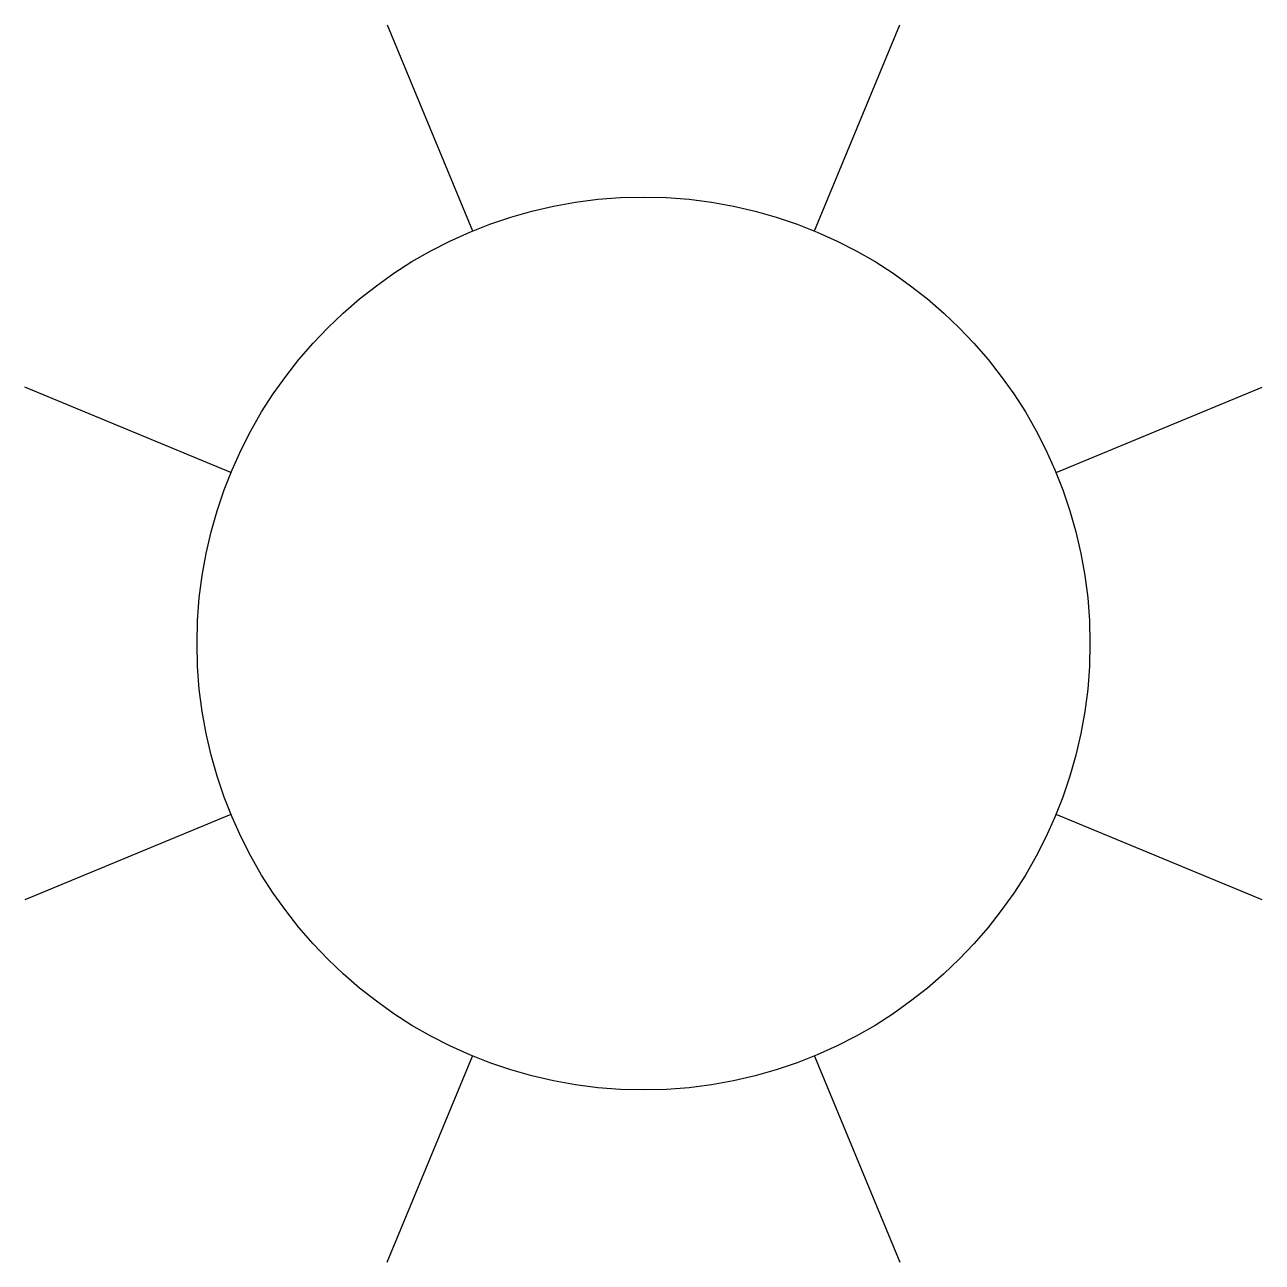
# Model space of a CAD drawing. Header units: millimetres. Extents: x -139 to 139, y -139 to 139.
import ezdxf

# ---------------------------------------------------------------- set-up
doc = ezdxf.new("R2010")
doc.units = ezdxf.units.MM

msp = doc.modelspace()

# ---------------------------------------------------------------- linework, layer by layer
at = {"color": 0, "linetype": 'ByBlock', "lineweight": -2}
for p, q in [((-57.4, 138.58), (-38.27, 92.39)), ((38.27, 92.39), (57.4, 138.58)), ((-92.39, 38.27), (-138.58, 57.4)), ((92.39, 38.27), (138.58, 57.4)), ((-92.39, -38.27), (-138.58, -57.4)), ((138.58, -57.4), (92.39, -38.27)), ((-57.4, -138.58), (-38.27, -92.39)), ((38.27, -92.39), (57.4, -138.58))]:
    msp.add_line(p, q, dxfattribs=at)
msp.add_circle((0, 0), 100, dxfattribs=at)

doc.saveas('drawing.dxf')
